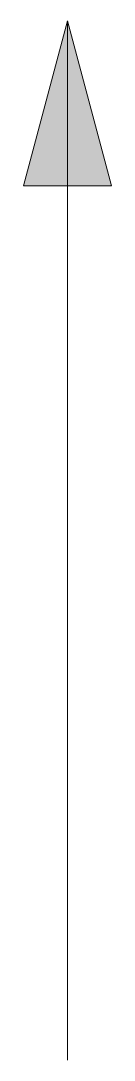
# Model space of a CAD drawing. Header units: millimetres. Extents: x 2957 to 3043, y 4000 to 5000.
import ezdxf

# ---------------------------------------------------------------- set-up
doc = ezdxf.new("R2010")
doc.units = ezdxf.units.MM
doc.header["$LTSCALE"] = 50
doc.layers.add('None', color=7, linetype='Continuous', lineweight=5)

# ---------------------------------------------------------------- blocks, each defined once
blk = doc.blocks.new('seating-a')
at = {"layer": 'None', "linetype": 'Continuous', "lineweight": 0, "transparency": 33554687}
blk.add_hatch(color=7, dxfattribs=at).paths.add_polyline_path([(2957.5, 4841.2), (3000, 5000), (3042.5, 4841.2)])
at = {"layer": 'None', "color": 7, "linetype": 'Continuous', "lineweight": 5, "transparency": 33554687}
blk.add_line((3000, 4000), (3000, 5000), dxfattribs=at)
at = {"layer": 'None', "color": 7, "linetype": 'Continuous', "lineweight": 5, "transparency": 33554687, "flags": 128}
blk.add_lwpolyline([(2957.5, 4841.2), (3000, 5000), (3042.5, 4841.2)], close=True, dxfattribs=at)
at = {"layer": 'None', "color": 0, "flags": 1}
for tag in ['IFC_UUID', 'instanceID']:
    blk.add_attdef(tag, (0, 800), '', height=0.18, dxfattribs=at)

msp = doc.modelspace()

# ---------------------------------------------------------------- block references
at = {"layer": 'None', "color": 7, "transparency": 33554687}
msp.add_blockref('seating-a', (0, 0), dxfattribs=at)

doc.saveas('drawing.dxf')
